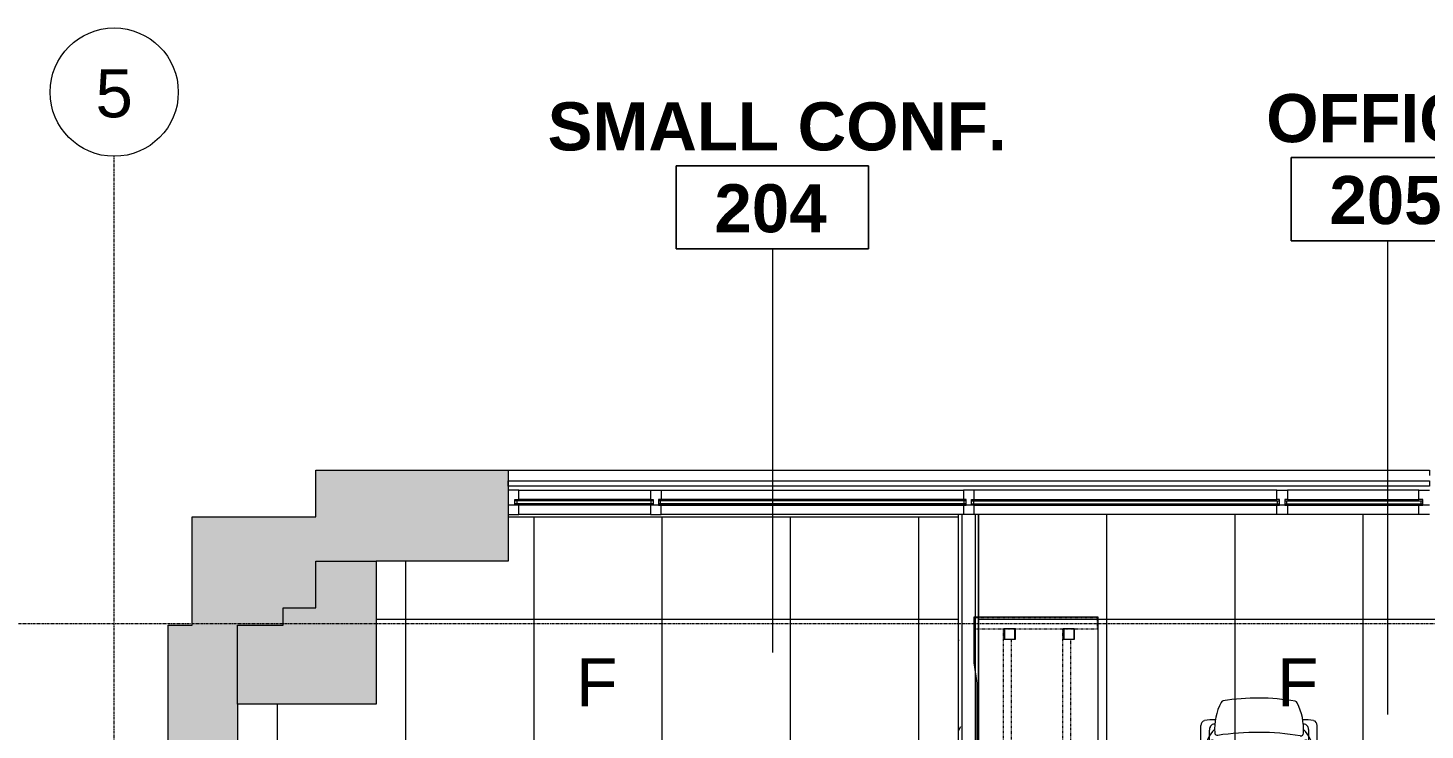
# Model space of a CAD drawing. Header units: inches. Extents: x 29752 to 32426, y -178 to 5722.
# Drawn here: x 30540.2 to 30801.7, y 5590.9 to 5722.1 of the extents above; entities that cross this region are included whole.
import ezdxf

# ---------------------------------------------------------------- set-up
doc = ezdxf.new("R2010")
doc.units = ezdxf.units.IN
doc.header["$MEASUREMENT"] = 0
doc.linetypes.add('Grid Line 1_2_', pattern=[0.875, 0.5, -0.125, 0.125, -0.125])
doc.linetypes.add('Overhead', pattern=[0.15625, 0.09375, -0.0625])
for name, color, linetype, lineweight in [('1900 Duke Street_2nd Flr_LINKED_dwg', 8, 'Continuous', 9), ('A-AREA-IDEN', 2, 'Continuous', 9), ('A-CLNG', 13, 'Continuous', 13), ('A-CLNG-PATT', 13, 'Continuous', 13), ('A-FLOR', 192, 'Continuous', 13), ('A-GLAZ-CURT', 52, 'Continuous', 9), ('A-WALL', 113, 'Continuous', 13), ('A-WALL-PATT', 111, 'Continuous', 13), ('AE-GLAZING', 7, 'Continuous', 9), ('AE-SILL', 7, 'Continuous', 9), ('E-LITE-EQPM-IDEN', 33, 'Continuous', 9), ('I-FURN', 30, 'Continuous', 9), ('I-FURN-PNLS', 30, 'Continuous', 9), ('I-WALL', 2, 'Continuous', 13), ('S-GRID', 1, 'Continuous', 9), ('S-GRID-IDEN', 1, 'Continuous', 9)]:
    doc.layers.add(name, color=color, linetype=linetype, lineweight=lineweight)
doc.styles.add('Arial', font='arial.ttf', dxfattribs={"height": 9})
doc.styles.add('Swis721 Lt BT', font='swissl.ttf', dxfattribs={"height": 9})
doc.styles.add('Swis721 Lt BT_B', font='', dxfattribs={"height": 9})
doc.styles.get('Swis721 Lt BT_B').set_extended_font_data('Swis721 Lt BT', bold=True)
pattern_1 = [(0, (0, 0), (30.72, 7.68), [1.267, -21.773, 1.267, -21.773, -122.88]), (0, (0, 0), (30.72, 7.68), [-46.08, 1.267, -44.813, 1.267, -21.773, -53.76]), (0, (0, 0), (30.72, 7.68), [-115.2, 1.267, -14.093, 1.267, -37.133]), (120, (11.52, 3.84), (-22.0110751, 22.7643004), [1.267, -21.773, 1.267, -21.773, -122.88]), (120, (11.52, 3.84), (-22.0110751, 22.7643004), [-46.08, 1.267, -44.813, 1.267, -21.773, -53.76]), (120, (11.52, 3.84), (-22.0110751, 22.7643004), [-115.2, 1.267, -14.093, 1.267, -37.133]), (240, (15.36, 19.2), (-8.7089249, -30.4443004), [1.267, -21.773, 1.267, -21.773, -122.88]), (240, (15.36, 19.2), (-8.7089249, -30.4443004), [-46.08, 1.267, -44.813, 1.267, -21.773, -53.76]), (240, (15.36, 19.2), (-8.7089249, -30.4443004), [-115.2, 1.267, -14.093, 1.267, -37.133])]

# ---------------------------------------------------------------- blocks, each defined once
blk = doc.blocks.new('1900 Duke Street_2nd Flr_LINKED_dwg-5565117-FIRST FLOOR')
at = {"layer": 'AE-GLAZING'}
for p, q in [((1558.19, 1255.12), (1533.56, 1255.12)), ((1675.37, 1256.87), (1618.78, 1256.87)), ((1618.78, 1255.12), (1675.37, 1255.12)), ((1677.37, 1255.12), (1702, 1255.12)), ((1558.69, 1254.92), (1532.81, 1254.92)), ((1558.69, 1254.32), (1532.81, 1254.32)), ((1533.19, 1254.92), (1533.19, 1254.32)), ((1558.31, 1254.32), (1558.31, 1254.92)), ((1617.28, 1254.92), (1559.69, 1254.92)), ((1617.28, 1254.32), (1559.69, 1254.32)), ((1560.06, 1254.32), (1560.06, 1254.92)), ((1616.91, 1254.32), (1616.91, 1254.92)), ((1618.28, 1254.92), (1675.87, 1254.92)), ((1618.28, 1254.32), (1675.87, 1254.32)), ((1618.66, 1254.32), (1618.66, 1254.92)), ((1618.78, 1254.12), (1675.37, 1254.12)), ((1675.5, 1254.32), (1675.5, 1254.92)), ((1676.87, 1254.92), (1702.75, 1254.92)), ((1676.87, 1254.32), (1702.75, 1254.32)), ((1677.25, 1254.32), (1677.25, 1254.92)), ((1677.37, 1254.12), (1677.37, 1252.37)), ((1702, 1252.37), (1702, 1254.12)), ((1702.37, 1254.92), (1702.37, 1254.32)), ((1558.19, 1252.37), (1533.56, 1252.37)), ((1615.81, 1252.37), (1560.19, 1252.37))]:
    blk.add_line(p, q, dxfattribs=at)
at = {"layer": 'AE-GLAZING', "flags": 128}
for points in [[(1533.56, 1256.87), (1558.19, 1256.87), (1558.19, 1255.12), (1558.69, 1255.12), (1558.69, 1254.12), (1558.19, 1254.12), (1533.56, 1254.12), (1532.81, 1254.12), (1532.81, 1255.12), (1533.56, 1255.12), (1533.56, 1256.87), (1531.56, 1256.87)], [(1558.19, 1256.87), (1560.19, 1256.87), (1560.19, 1255.12)], [(1616.78, 1254.12), (1617.28, 1254.12), (1617.28, 1255.12), (1616.78, 1255.12), (1560.19, 1255.12), (1559.69, 1255.12), (1559.69, 1254.12), (1560.19, 1254.12), (1616.78, 1254.12), (1616.78, 1252.37)], [(1560.19, 1256.87), (1616.78, 1256.87), (1616.78, 1255.12)], [(1618.78, 1252.37), (1618.78, 1254.12), (1618.28, 1254.12), (1618.28, 1255.12), (1618.78, 1255.12), (1618.78, 1256.87), (1616.78, 1256.87)], [(1675.37, 1252.37), (1675.37, 1254.12), (1675.87, 1254.12), (1675.87, 1255.12), (1675.37, 1255.12), (1675.37, 1256.87), (1677.37, 1256.87)], [(1702, 1256.87), (1677.37, 1256.87), (1677.37, 1255.12), (1676.87, 1255.12), (1676.87, 1254.12), (1677.37, 1254.12), (1702, 1254.12), (1702.75, 1254.12), (1702.75, 1255.12), (1702, 1255.12), (1702, 1256.87), (1704, 1256.87)], [(1531.56, 1252.37), (1533.56, 1252.37), (1533.56, 1254.12)], [(1558.19, 1254.12), (1558.19, 1252.37), (1560.19, 1252.37), (1560.19, 1254.12)]]:
    blk.add_lwpolyline(points, dxfattribs=at)
at = {"layer": 'AE-SILL', "flags": 128}
blk.add_lwpolyline([(1531.56, 1260.62), (1704, 1260.62), (1704, 1259.62)], dxfattribs=at)
blk = doc.blocks.new('HermanMiller_LayoutStudio_GNTRF_PrimaryWorkSurfaceRectangularFlashGap - Lam 24D 72W Non-Sliding-5842112-FIRST FLOOR')
at = {"layer": 'I-FURN-PNLS'}
for p, q in [((-15.75, 11.81), (-15.75, -11.47)), ((-7.25, 11.81), (-15.75, 11.81)), ((-4.74, 11.42), (-7.25, 11.81)), ((-4.3, 11.33), (-4.74, 11.42)), ((-3.87, 11.27), (-4.3, 11.33)), ((-3.44, 11.24), (-3.87, 11.27)), ((-3.01, 11.23), (-3.44, 11.24)), ((43.4, 11.23), (-3.01, 11.23)), ((43.83, 11.24), (43.4, 11.23)), ((44.26, 11.27), (43.83, 11.24)), ((44.69, 11.33), (44.26, 11.27)), ((45.12, 11.42), (44.69, 11.33)), ((47.64, 11.81), (45.12, 11.42)), ((56.13, 11.81), (47.64, 11.81)), ((56.13, -11.47), (56.13, 11.81)), ((-15.75, -11.47), (-15.67, -11.47)), ((-13.58, -11.47), (56.13, -11.47))]:
    blk.add_line(p, q, dxfattribs=at)
blk = doc.blocks.new('HermanMiller_LayoutStudio_GNBR_BeamsRectangularPrimary - 72W for 24D-5806223-FIRST FLOOR')
at = {"layer": 'I-FURN-PNLS', "linetype": 'Overhead'}
for p, q in [((21.71, -6.1), (4.11, -6.1)), ((4.11, -7.68), (21.71, -7.68)), ((69.71, -6.1), (23.28, -6.1)), ((23.28, -7.68), (67.77, -7.68)), ((69.71, -17.19), (4.11, -17.19)), ((4.11, -18.76), (67.77, -18.76))]:
    blk.add_line(p, q, dxfattribs=at)
blk = doc.blocks.new('HermanMiller_LayoutStudio_GNLFER_EngageLegDeskEndSingleRight - 24D Right Hand-5806152-FIRST FLOOR')
at = {"layer": 'I-FURN-PNLS', "linetype": 'Overhead'}
for p, q in [((-1.05, 12.08), (-1.05, -10.83)), ((0.94, 12.19), (-0.94, 12.19)), ((1.04, -10.83), (1.04, 12.09)), ((-0.94, -10.93), (0.94, -10.93))]:
    blk.add_line(p, q, dxfattribs=at)
at = {"layer": 'I-FURN-PNLS'}
for p, q in [((-2.99, 6.62), (-2.99, 4.46)), ((-1.05, 6.62), (-2.99, 6.62)), ((-1.05, 6.51), (-2.99, 6.51)), ((-2.99, 6.51), (-2.99, 4.58)), ((-1.05, 4.46), (-1.05, 6.62)), ((-1.05, 4.58), (-1.05, 6.51)), ((-2.99, 4.58), (-1.05, 4.58)), ((-2.99, 4.46), (-1.05, 4.46)), ((-2.99, -4.46), (-2.99, -6.62)), ((-1.05, -4.46), (-2.99, -4.46)), ((-1.05, -4.58), (-2.99, -4.58)), ((-2.99, -4.58), (-2.99, -6.51)), ((-1.05, -6.62), (-1.05, -4.46)), ((-1.05, -6.51), (-1.05, -4.58)), ((-2.99, -6.51), (-1.05, -6.51)), ((-2.99, -6.62), (-1.05, -6.62))]:
    blk.add_line(p, q, dxfattribs=at)
at = {"layer": 'I-FURN-PNLS', "linetype": 'Overhead'}
for centre, radius, start, end in [((-0.94, 12.08), 0.107, 90, 180), ((0.94, 12.09), 0.105, 0, 90), ((-0.94, -10.83), 0.105, 180, 270), ((0.94, -10.83), 0.105, 270, 360)]:
    blk.add_arc(centre, radius, start, end, dxfattribs=at)
blk = doc.blocks.new('Steelcase - Seating - Gesture - Work Chair2 - Wrapp Back - 4D Arm_Caster-5842115-FIRST FLOOR')
at = {"layer": 'I-FURN'}
for p, q in [((-11.35, -5.44), (-9.09, -4.62)), ((11.35, -5.44), (9.09, -4.62)), ((-11.74, -13.02), (-11.74, -5.99)), ((-8.09, -5.32), (-8.09, -13.79)), ((8.09, -5.32), (8.09, -13.79)), ((11.74, -13.02), (11.74, -5.99)), ((-9.03, -14.51), (-10.99, -13.99)), ((-10.89, -14.02), (-10.89, -17.31)), ((-9.29, -14.44), (-9.29, -16.44)), ((9.03, -14.51), (10.99, -13.99)), ((9.29, -14.44), (9.29, -16.44)), ((10.89, -14.02), (10.89, -17.31))]:
    blk.add_line(p, q, dxfattribs=at)
for centre, radius, start, end in [((0.1, -169.98), 169.98, 87.0931, 92.9746), ((18.38, -9.32), 28.78, 162.0109, 186.7596), ((-8.71, -0.53), 0.3, 92.9746, 162.0109), ((8.7, -0.52), 0.3, 18.0109, 87.0931), ((-18.38, -9.32), 28.78, 353.2404, 18.0109), ((-8.84, -5.32), 0.75, 0, 110), ((8.84, -5.32), 0.75, 70, 180), ((-11.15, -5.99), 0.585, 110, 180), ((11.15, -5.99), 0.585, 360, 70), ((-10.74, -13.02), 1, 180, 255), ((-3.71, -11.94), 6.53, 186.7596, 225.1575), ((3.71, -11.94), 6.53, 314.8425, 353.2404), ((10.74, -13.02), 1, 285, 360), ((-8.84, -13.79), 0.75, 255, 360), ((-7.79, -15.86), 0.5, 80.8589, 176.1226), ((0.29, 34.42), 50.42, 260.8589, 278.4768), ((7.8, -15.95), 0.5, 3.3879, 98.4768), ((8.84, -13.79), 0.75, 180, 285), ((-9.98, -17.31), 0.911, 180, 255.8268), ((-8.73, -12.36), 6.02, 255.8268, 275.2693), ((-7.97, -16.44), 1.32, 180, 209.7381), ((-8.34, -16.66), 0.896, 209.7381, 274.2583), ((2.78, -16.57), 11.1, 176.1226, 206.6121), ((-2.78, -16.57), 11.1, 332.9816, 3.3879), ((8.73, -12.36), 6.02, 264.7307, 284.1732), ((8.34, -16.66), 0.896, 265.7417, 330.2619), ((7.97, -16.44), 1.32, 330.2619, 0), ((9.98, -17.31), 0.911, 284.1732, 0), ((-6.7, -21.32), 0.5, 206.6121, 259.8217), ((0.18, 16.95), 39.38, 259.8217, 279.6026), ((6.66, -21.39), 0.5, 279.6026, 332.9816)]:
    blk.add_arc(centre, radius, start, end, dxfattribs=at)
blk = doc.blocks.new('System Panel - Glazed-6062658-FIRST FLOOR')
at = {"layer": 'A-GLAZ-CURT', "lineweight": 13}
for p, q in [((-86.21875, 0.75), (-86.21875, 1.75)), ((-86.21875, 1.75), (86.21875, 1.75)), ((86.21875, 0.75), (-86.21875, 0.75)), ((86.21875, 1.75), (86.21875, 0.75))]:
    blk.add_line(p, q, dxfattribs=at)
blk = doc.blocks.new('Room Tag - Room Name and Number-3379422-FIRST FLOOR')
at = {"layer": 'A-AREA-IDEN'}
for p, q in [((-0.1881, -0.1636), (-0.1881, -0.0018)), ((-0.1881, -0.0018), (0.1869, -0.0018)), ((0.1869, -0.0018), (-0.1881, -0.0018)), ((-0.1881, -0.0018), (-0.1881, -0.1636)), ((0.1869, -0.0018), (0.1869, -0.1636)), ((0.1869, -0.1636), (0.1869, -0.0018)), ((0.1869, -0.1636), (-0.1881, -0.1636)), ((-0.1881, -0.1636), (0.1869, -0.1636))]:
    blk.add_line(p, q, dxfattribs=at)
blk = doc.blocks.new('Grid - Grid Head - Circle-50561-FIRST FLOOR')
at = {"layer": 'S-GRID-IDEN'}
blk.add_circle((0, 0), 0.125, dxfattribs=at)

msp = doc.modelspace()

# ---------------------------------------------------------------- hatches: boundary and pattern name
at = {"layer": 'A-CLNG-PATT'}
h = msp.add_hatch(dxfattribs=at)
h.set_pattern_fill('FP_5', color=256, style=0, pattern_type=2)
h.set_pattern_definition([(90, (30634.913, 5515.56), (24, -1e-15), []), (0, (30634.913, 5515.56), (0, -24), [])])
h.paths.add_polyline_path([(30583.24, 5443.56), (30714.36, 5443.56), (30714.36, 5630.69), (30630.11, 5630.69), (30630.11, 5622.44), (30605.36, 5622.44), (30605.36, 5595.69), (30579.46, 5595.69), (30579.46, 5574.81), (30579.11, 5574.81), (30579.11, 5469.81), (30579.46, 5469.81), (30579.46, 5445.73), (30579.11, 5445.69), (30579.11, 5443.56), (30579.24, 5443.56)], flags=0)
h.paths.add_polyline_path([(30634.51, 5467.4), (30634.51, 5491.97), (30659.13, 5491.97), (30659.13, 5467.4), (30653.9, 5467.4)], flags=0)
h.paths.add_polyline_path([(30634.51, 5563.4), (30634.51, 5587.97), (30659.13, 5587.97), (30659.13, 5563.4), (30640.87, 5563.4)], flags=0)
h = msp.add_hatch(dxfattribs=at)
h.set_pattern_fill('FP_6', color=256, style=0, pattern_type=2)
h.set_pattern_definition([(270, (30766.112, 5539.56), (-24, -1e-15), []), (180, (30766.112, 5539.56), (3e-15, 24), [])])
h.paths.add_polyline_path([(30720.99, 5443.56), (30841.74, 5443.56), (30841.74, 5599.56), (30842.36, 5599.56), (30842.36, 5599.69), (30830.36, 5599.69), (30830.36, 5625.19), (30802.55, 5625.19), (30802.55, 5631.19), (30718.11, 5631.19), (30718.11, 5443.56)], flags=0)
h.paths.add_polyline_path([(30790.3, 5467.4), (30765.67, 5467.4), (30765.67, 5491.97), (30790.3, 5491.97), (30790.3, 5471.5)], flags=0)
h.paths.add_polyline_path([(30790.3, 5563.4), (30765.67, 5563.4), (30765.67, 5587.97), (30790.3, 5587.97)], flags=0)
at = {"layer": 'A-WALL'}
msp.add_hatch(color=250, dxfattribs=at).paths.add_polyline_path([(30579.46, 5595.69), (30605.36, 5595.69), (30605.36, 5622.44), (30594.11, 5622.44), (30594.11, 5613.69), (30587.96, 5613.69), (30587.96, 5610.44), (30579.46, 5610.44), (30579.46, 5595.93)], flags=0)
at = {"layer": 'A-WALL-PATT', "lineweight": 9}
for points in [[(30601.79, 5622.44), (30630.11, 5622.44), (30630.11, 5639.44), (30594.11, 5639.44), (30594.11, 5622.44), (30594.49, 5622.44)], [(30579.22, 5610.44), (30587.96, 5610.44), (30587.96, 5630.69), (30570.96, 5630.69), (30570.96, 5610.44), (30579.11, 5610.44)], [(30587.96, 5613.69), (30594.11, 5613.69), (30594.11, 5630.69), (30587.96, 5630.69), (30587.96, 5615.35)]]:
    msp.add_hatch(color=7, dxfattribs=at).paths.add_polyline_path(points, flags=0)
h = msp.add_hatch(dxfattribs=at)
h.set_pattern_fill('FP_1', color=256, style=0, pattern_type=2)
h.set_pattern_definition(pattern_1)
h.paths.add_polyline_path([(30714.99, 5443.56), (30714.99, 5631.19), (30714.36, 5631.19), (30714.36, 5443.56)], flags=0)
h = msp.add_hatch(dxfattribs=at)
h.set_pattern_fill('FP_1', color=256, style=0, pattern_type=2)
h.set_pattern_definition(pattern_1)
h.paths.add_polyline_path([(30718.11, 5443.56), (30718.11, 5631.19), (30717.49, 5631.19), (30717.49, 5443.56)], flags=0)
h = msp.add_hatch(color=7, dxfattribs=at)
h.paths.add_polyline_path([(30570.47, 5445.73), (30579.46, 5445.73), (30579.46, 5469.81), (30566.46, 5469.81), (30566.46, 5445.73), (30570.3, 5445.73)], flags=0)
h.paths.add_polyline_path([(30579.11, 5574.81), (30579.46, 5574.81), (30579.46, 5610.44), (30566.46, 5610.44), (30566.49, 5574.81)], flags=0)

# ---------------------------------------------------------------- linework, layer by layer
at = {"layer": 'A-AREA-IDEN'}
for p, q in [((30794.72, 5593.74), (30794.71, 5682.35)), ((30679.62, 5605.35), (30679.6, 5680.81))]:
    msp.add_line(p, q, dxfattribs=at)
at = {"layer": 'A-CLNG'}
for p, q in [((30630.11, 5630.69), (30714.36, 5630.69)), ((30718.11, 5631.19), (30802.55, 5631.19))]:
    msp.add_line(p, q, dxfattribs=at)
at = {"layer": 'A-FLOR'}
msp.add_line((30630.11, 5632.94), (30802.55, 5632.94), dxfattribs=at)
at = {"layer": 'A-WALL', "color": 8, "lineweight": 20}
for p, q in [((30594.11, 5639.44), (30630.11, 5639.44)), ((30594.11, 5630.69), (30594.11, 5639.44)), ((30630.11, 5639.44), (30630.11, 5622.44)), ((30570.96, 5610.44), (30570.96, 5630.69)), ((30570.96, 5630.69), (30594.11, 5630.69)), ((30630.11, 5622.44), (30605.36, 5622.44)), ((30605.36, 5622.44), (30605.36, 5595.69)), ((30566.46, 5574.81), (30566.46, 5610.44)), ((30566.46, 5610.44), (30570.96, 5610.44)), ((30579.46, 5595.69), (30579.46, 5574.81)), ((30605.36, 5595.69), (30579.46, 5595.69))]:
    msp.add_line(p, q, dxfattribs=at)
at = {"layer": 'A-WALL'}
for p, q in [((30714.99, 5631.19), (30714.99, 5442.94)), ((30717.49, 5631.19), (30717.49, 5442.94))]:
    msp.add_line(p, q, dxfattribs=at)
at = {"layer": 'A-WALL', "lineweight": 9}
for p, q in [((30594.11, 5613.69), (30594.11, 5622.44)), ((30594.11, 5622.44), (30605.36, 5622.44)), ((30587.96, 5610.44), (30587.96, 5613.69)), ((30587.96, 5613.69), (30594.11, 5613.69)), ((30579.46, 5595.69), (30579.46, 5610.44)), ((30579.46, 5610.44), (30587.96, 5610.44))]:
    msp.add_line(p, q, dxfattribs=at)
at = {"layer": 'I-WALL'}
for p, q in [((30714.36, 5439.81), (30714.36, 5631.19)), ((30714.36, 5631.19), (30718.11, 5631.19)), ((30718.11, 5631.19), (30718.11, 5443.56))]:
    msp.add_line(p, q, dxfattribs=at)
at = {"layer": 'S-GRID', "linetype": 'Grid Line 1_2_'}
for p, q in [((30556.36, 4277.77), (30556.36, 5698.13)), ((31445.42, 5610.71), (29775.66, 5610.71))]:
    msp.add_line(p, q, dxfattribs=at)

# ---------------------------------------------------------------- block references
at = {"layer": '1900 Duke Street_2nd Flr_LINKED_dwg', "color": 7}
msp.add_blockref('1900 Duke Street_2nd Flr_LINKED_dwg-5565117-FIRST FLOOR', (29098.55, 4378.81), dxfattribs=at)
at = {"layer": 'A-AREA-IDEN', "xscale": 95.99999999999994, "yscale": 95.99999999999994, "zscale": 95.99999999999994}
for p in [(30794.7, 5698.05), (30679.59, 5696.51)]:
    msp.add_blockref('Room Tag - Room Name and Number-3379422-FIRST FLOOR', p, dxfattribs=at)
at = {"layer": 'A-GLAZ-CURT'}
msp.add_blockref('System Panel - Glazed-6062658-FIRST FLOOR', (30716.33, 5635.69), dxfattribs=at)
at = {"layer": 'I-FURN', "rotation": 180}
msp.add_blockref('Steelcase - Seating - Gesture - Work Chair2 - Wrapp Back - 4D Arm_Caster-5842115-FIRST FLOOR', (30770.62, 5574.41), dxfattribs=at)
at = {"layer": 'I-FURN-PNLS', "rotation": 89.99999999999835}
for name, p in [('HermanMiller_LayoutStudio_GNTRF_PrimaryWorkSurfaceRectangularFlashGap - Lam 24D 72W Non-Sliding-5842112-FIRST FLOOR', (30729.02, 5555.8)), ('HermanMiller_LayoutStudio_GNLFER_EngageLegDeskEndSingleRight - 24D Right Hand-5806152-FIRST FLOOR', (30729.48, 5610.81)), ('HermanMiller_LayoutStudio_GNBR_BeamsRectangularPrimary - 72W for 24D-5806223-FIRST FLOOR', (30716.62, 5540.06))]:
    msp.add_blockref(name, p, dxfattribs=at)
at = {"layer": 'S-GRID-IDEN', "xscale": 95.99999999999994, "yscale": 95.99999999999994, "zscale": 95.99999999999994}
msp.add_blockref('Grid - Grid Head - Circle-50561-FIRST FLOOR', (30556.36, 5710.13), dxfattribs=at)

# ---------------------------------------------------------------- texts
at = {"layer": 'A-AREA-IDEN', "char_height": 9, "attachment_point": 1, "style": 'Swis721 Lt BT_B'}
for s, insert, width in [('SMALL CONF.', (30637.48, 5708.23), 101.808), ('OFFICE', (30771.96, 5709.77), 54.843), ('204', (30668.7, 5692.91), 25.452), ('205', (30783.8, 5694.45), 25.452)]:
    msp.add_mtext(s, dxfattribs=dict(at, insert=insert, width=width))
at = {"layer": 'E-LITE-EQPM-IDEN', "char_height": 9, "width": 9.393, "attachment_point": 1, "style": 'Arial'}
for insert in [(30642.84, 5604.28), (30774.01, 5604.28)]:
    msp.add_mtext('F', dxfattribs=dict(at, insert=insert))
at = {"layer": 'S-GRID-IDEN', "insert": (30552.86, 5714.42), "char_height": 9, "width": 8.181, "attachment_point": 1, "style": 'Swis721 Lt BT'}
msp.add_mtext('5', dxfattribs=at)

doc.saveas('drawing.dxf')
